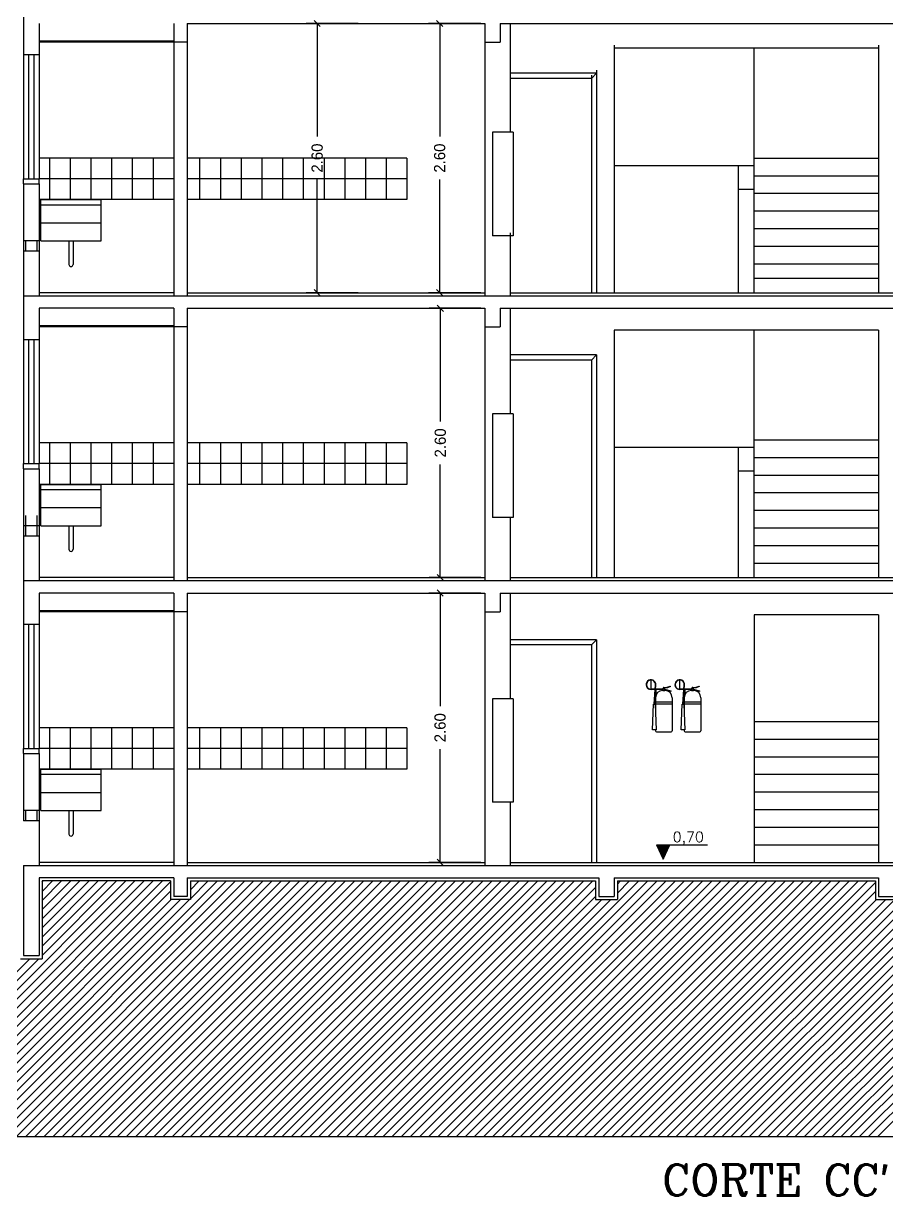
# Model space of a CAD drawing. Extents: x -9 to 119, y 33 to 95.
# Drawn here: x 3.57 to 11.9, y 33.25 to 44.57 of the extents above; entities that cross this region are included whole.
import ezdxf

# ---------------------------------------------------------------- set-up
doc = ezdxf.new("R2010")
doc.units = 0
doc.header["$LTSCALE"] = 8
doc.layers.get('0').update_dxf_attribs({"linetype": 'CONTINUOUS'})
doc.layers.get('DEFPOINTS').update_dxf_attribs({"linetype": 'CONTINUOUS'})
for name, color, linetype in [('CONCRETO', 5, 'CONTINUOUS'), ('COTA', 244, 'CONTINUOUS'), ('COTAS', 244, 'CONTINUOUS'), ('EQUIPAMENTOS', 1, 'CONTINUOUS'), ('ESQUADRIAS', 244, 'CONTINUOUS'), ('PAREDE', 7, 'CONTINUOUS'), ('PAREDES', 7, 'CONTINUOUS'), ('PISO', 30, 'CONTINUOUS'), ('TERRENOEMCORTE', 244, 'CONTINUOUS'), ('TEXTO', 1, 'CONTINUOUS'), ('VISTAL', 30, 'CONTINUOUS')]:
    doc.layers.add(name, color=color, linetype=linetype)
doc.styles.add('ROMANC', font='ROMANC.SHX')
doc.dimstyles.get("Standard").update_dxf_attribs({"dimtxt": 0.18, "dimasz": 0.18, "dimexe": 0.18, "dimexo": 0.0625, "dimgap": 0.09, "dimtad": 0, "dimtih": 1, "dimtoh": 1, "dimzin": 0, "dimtxsty": 'STANDARD', "dimcen": 0.09, "dimclrt": 30, "dimazin": 3, "dimtfac": 1, "dimtdec": 4, "dimtofl": 0, "dimtmove": 0, "dimatfit": 3, "dimtolj": 1, "dimtzin": 0})

# ---------------------------------------------------------------- blocks, each defined once
blk = doc.blocks.new('*X2')
at = {"color": 0}
for p, q in [((191.8346, 96.81), (191.8357, 96.8112)), ((191.8352, 96.8088), (191.8375, 96.8112)), ((191.8357, 96.8076), (191.8392, 96.8112)), ((191.8363, 96.8064), (191.841, 96.8112)), ((191.8369, 96.8052), (191.8428, 96.8112)), ((191.8374, 96.804), (191.8445, 96.8112)), ((191.838, 96.8028), (191.8463, 96.8112)), ((191.8386, 96.8016), (191.8481, 96.8112)), ((191.8391, 96.8004), (191.8498, 96.8112)), ((191.8397, 96.7992), (191.8516, 96.8112)), ((191.8403, 96.798), (191.8534, 96.8112)), ((191.8408, 96.7968), (191.8551, 96.8112)), ((191.8414, 96.7956), (191.8569, 96.8112)), ((191.842, 96.7944), (191.8587, 96.8112)), ((191.8425, 96.7932), (191.8605, 96.8112)), ((191.8431, 96.792), (191.8622, 96.8112)), ((191.8436, 96.7908), (191.864, 96.8112)), ((191.8442, 96.7896), (191.8658, 96.8112)), ((191.8448, 96.7884), (191.8675, 96.8112)), ((191.8453, 96.7872), (191.8693, 96.8112)), ((191.8459, 96.786), (191.8711, 96.8112)), ((191.8465, 96.7848), (191.8728, 96.8112)), ((191.847, 96.7836), (191.8746, 96.8112)), ((191.8476, 96.7824), (191.8764, 96.8112)), ((191.8482, 96.7812), (191.8781, 96.8112)), ((191.8487, 96.78), (191.8799, 96.8112)), ((191.8493, 96.7788), (191.8817, 96.8112)), ((191.8499, 96.7776), (191.8834, 96.8112)), ((191.8504, 96.7764), (191.8852, 96.8112)), ((191.851, 96.7752), (191.887, 96.8112)), ((191.8516, 96.774), (191.8887, 96.8112)), ((191.8521, 96.7728), (191.8905, 96.8112)), ((191.8527, 96.7716), (191.8923, 96.8112)), ((191.8533, 96.7704), (191.894, 96.8112)), ((191.8538, 96.7692), (191.8958, 96.8112)), ((191.8544, 96.768), (191.8976, 96.8112)), ((191.855, 96.7668), (191.8972, 96.809)), ((191.8555, 96.7656), (191.8957, 96.8057)), ((191.8561, 96.7644), (191.8942, 96.8025)), ((191.8567, 96.7632), (191.8927, 96.7992)), ((191.8572, 96.762), (191.8913, 96.796)), ((191.8578, 96.7608), (191.8898, 96.7928)), ((191.8584, 96.7596), (191.8883, 96.7895)), ((191.8589, 96.7584), (191.8868, 96.7863)), ((191.8595, 96.7572), (191.8853, 96.783)), ((191.8601, 96.756), (191.8839, 96.7798)), ((191.8606, 96.7548), (191.8824, 96.7765)), ((191.8612, 96.7536), (191.8809, 96.7733)), ((191.8618, 96.7524), (191.8794, 96.77)), ((191.8623, 96.7512), (191.8779, 96.7668)), ((191.8629, 96.75), (191.8765, 96.7635)), ((191.8635, 96.7488), (191.875, 96.7603)), ((191.864, 96.7476), (191.8735, 96.757)), ((191.8646, 96.7464), (191.872, 96.7538)), ((191.8652, 96.7452), (191.8705, 96.7505)), ((191.8657, 96.744), (191.8691, 96.7473)), ((191.8663, 96.7428), (191.8676, 96.744))]:
    blk.add_line(p, q, dxfattribs=at)
blk = doc.blocks.new('_OBLIQUE')
at = {"color": 0, "linetype": 'BYBLOCK'}
blk.add_line((-0.5, -0.5), (0.5, 0.5), dxfattribs=at)
blk = doc.blocks.new('*D135')
at = {"color": 0, "linetype": 'BYBLOCK', "ltscale": 0.2}
for p, q in [((7.985, 47.321), (7.476, 47.321)), ((7.584, 47.321), (7.584, 46.228)), ((7.584, 44.721), (7.584, 45.814)), ((7.985, 44.721), (7.476, 44.721)), ((68.619, 37.951), (68.397, 37.951)), ((68.505, 37.951), (68.505, 37.422)), ((68.505, 36.496), (68.505, 37.026)), ((68.619, 36.496), (68.397, 36.496))]:
    blk.add_line(p, q, dxfattribs=at)
at = {"layer": 'DEFPOINTS', "color": 0, "linetype": 'BYBLOCK', "ltscale": 0.2}
for p in [(8.023, 47.321), (7.584, 44.721), (8.023, 44.721), (68.656, 37.951), (68.505, 36.496), (68.656, 36.496)]:
    blk.add_point(p, dxfattribs=at)
at = {"color": 0, "linetype": 'BYBLOCK', "ltscale": 0.2, "xscale": 0.06, "yscale": 0.06, "zscale": 0.06}
for p, rotation in [((7.584, 47.321), 90), ((7.584, 44.721), 270), ((68.505, 37.951), 90), ((68.505, 36.496), 270)]:
    blk.add_blockref('_OBLIQUE', p, dxfattribs=dict(at, rotation=rotation))
at = {"color": 30, "linetype": 'BYBLOCK', "ltscale": 0.2, "char_height": 0.108, "attachment_point": 5, "rotation": 90}
for s, insert in [('\\A1;2.60', (7.584, 46.021)), ('\\A1;1.46', (68.505, 37.224))]:
    blk.add_mtext(s, dxfattribs=dict(at, insert=insert))
blk = doc.blocks.new('*D136')
at = {"color": 0, "linetype": 'BYBLOCK', "ltscale": 0.2}
for p, q in [((11.096, 52.301), (10.761, 52.301)), ((10.869, 52.301), (10.869, 51.819)), ((10.869, 50.941), (10.869, 51.423)), ((11.497, 50.941), (10.761, 50.941)), ((7.985, 44.571), (7.481, 44.571)), ((7.589, 44.571), (7.589, 43.478)), ((7.589, 41.971), (7.589, 43.064)), ((7.985, 41.971), (7.481, 41.971)), ((68.619, 38.151), (68.223, 38.151)), ((68.331, 38.151), (68.331, 37.522)), ((68.331, 36.496), (68.331, 37.126)), ((68.619, 36.496), (68.223, 36.496))]:
    blk.add_line(p, q, dxfattribs=at)
at = {"layer": 'DEFPOINTS', "color": 0, "linetype": 'BYBLOCK', "ltscale": 0.2}
for p in [(10.869, 52.301), (11.134, 52.301), (11.534, 50.941), (8.023, 44.571), (7.589, 41.971), (8.023, 41.971), (68.656, 38.151), (68.331, 36.496), (68.656, 36.496)]:
    blk.add_point(p, dxfattribs=at)
at = {"color": 0, "linetype": 'BYBLOCK', "ltscale": 0.2, "xscale": 0.06, "yscale": 0.06, "zscale": 0.06}
for p, rotation in [((10.869, 52.301), 90), ((10.869, 50.941), 270), ((7.589, 44.571), 90), ((7.589, 41.971), 270), ((68.331, 38.151), 90), ((68.331, 36.496), 270)]:
    blk.add_blockref('_OBLIQUE', p, dxfattribs=dict(at, rotation=rotation))
at = {"color": 30, "linetype": 'BYBLOCK', "ltscale": 0.2, "char_height": 0.108, "attachment_point": 5, "rotation": 90}
for s, insert in [('\\A1;1.36', (10.869, 51.621)), ('\\A1;2.60', (7.589, 43.271)), ('\\A1;1.66', (68.331, 37.324))]:
    blk.add_mtext(s, dxfattribs=dict(at, insert=insert))
blk = doc.blocks.new('*D137')
at = {"color": 0, "linetype": 'BYBLOCK', "ltscale": 0.2}
for p, q in [((9.915, 52.301), (9.579, 52.301)), ((9.687, 52.301), (9.687, 51.819)), ((9.687, 50.941), (9.687, 51.423)), ((10.315, 50.941), (9.579, 50.941)), ((7.985, 41.821), (7.487, 41.821)), ((7.595, 41.821), (7.595, 40.728)), ((7.595, 39.221), (7.595, 40.314)), ((7.985, 39.221), (7.487, 39.221))]:
    blk.add_line(p, q, dxfattribs=at)
at = {"layer": 'DEFPOINTS', "color": 0, "linetype": 'BYBLOCK', "ltscale": 0.2}
for p in [(9.687, 52.301), (9.952, 52.301), (10.352, 50.941), (8.023, 41.821), (7.595, 39.221), (8.023, 39.221)]:
    blk.add_point(p, dxfattribs=at)
at = {"color": 0, "linetype": 'BYBLOCK', "ltscale": 0.2, "xscale": 0.06, "yscale": 0.06, "zscale": 0.06}
for p, rotation in [((9.687, 52.301), 90), ((9.687, 50.941), 270), ((7.595, 41.821), 90), ((7.595, 39.221), 270)]:
    blk.add_blockref('_OBLIQUE', p, dxfattribs=dict(at, rotation=rotation))
at = {"color": 30, "linetype": 'BYBLOCK', "ltscale": 0.2, "char_height": 0.108, "attachment_point": 5, "rotation": 90}
for s, insert in [('\\A1;1.36', (9.687, 51.621)), ('\\A1;2.60', (7.595, 40.521))]:
    blk.add_mtext(s, dxfattribs=dict(at, insert=insert))
blk = doc.blocks.new('*D138')
at = {"color": 0, "linetype": 'BYBLOCK', "ltscale": 0.2}
for p, q in [((7.985, 39.071), (7.485, 39.071)), ((7.593, 39.071), (7.593, 37.978)), ((7.593, 36.471), (7.593, 37.564)), ((7.985, 36.471), (7.485, 36.471))]:
    blk.add_line(p, q, dxfattribs=at)
at = {"layer": 'DEFPOINTS', "color": 0, "linetype": 'BYBLOCK', "ltscale": 0.2}
for p in [(8.023, 39.071), (7.593, 36.471), (8.023, 36.471)]:
    blk.add_point(p, dxfattribs=at)
at = {"color": 0, "linetype": 'BYBLOCK', "ltscale": 0.2, "xscale": 0.06, "yscale": 0.06, "zscale": 0.06}
for p, rotation in [((7.593, 39.071), 90), ((7.593, 36.471), 270)]:
    blk.add_blockref('_OBLIQUE', p, dxfattribs=dict(at, rotation=rotation))
at = {"color": 30, "linetype": 'BYBLOCK', "ltscale": 0.2, "insert": (7.593, 37.771), "char_height": 0.108, "attachment_point": 5, "rotation": 90}
blk.add_mtext('\\A1;2.60', dxfattribs=at)
blk = doc.blocks.new('*D149')
at = {"color": 0, "linetype": 'BYBLOCK', "ltscale": 0.2}
for p, q in [((49.37, 37.011), (49.37, 37.192)), ((51.955, 37.008), (51.955, 37.192)), ((49.37, 37.084), (50.446, 37.084)), ((51.955, 37.084), (50.878, 37.084)), ((20.051, 35.791), (19.822, 35.791)), ((19.93, 35.791), (19.93, 35.791)), ((20.046, 35.741), (19.822, 35.741)), ((19.93, 35.741), (19.93, 35.621))]:
    blk.add_line(p, q, dxfattribs=at)
at = {"layer": 'DEFPOINTS', "color": 0, "linetype": 'BYBLOCK', "ltscale": 0.2}
for p in [(51.955, 37.084), (49.37, 36.974), (51.955, 36.97), (20.088, 35.791), (19.93, 35.741), (20.083, 35.741)]:
    blk.add_point(p, dxfattribs=at)
at = {"color": 0, "linetype": 'BYBLOCK', "ltscale": 0.2, "xscale": 0.06, "yscale": 0.06, "zscale": 0.06}
for p, rotation in [((49.37, 37.084), 180), ((19.93, 35.791), 270), ((19.93, 35.741), 90)]:
    blk.add_blockref('_OBLIQUE', p, dxfattribs=dict(at, rotation=rotation))
blk.add_blockref('_OBLIQUE', (51.955, 37.084), dxfattribs=at)
at = {"color": 30, "linetype": 'BYBLOCK', "ltscale": 0.2, "insert": (50.662, 37.084), "char_height": 0.108, "attachment_point": 5}
blk.add_mtext('\\A1;{2.55}', dxfattribs=at)
at = {"color": 30, "linetype": 'BYBLOCK', "ltscale": 0.2, "insert": (19.93, 35.423), "char_height": 0.108, "attachment_point": 5, "rotation": 90}
blk.add_mtext('\\A1;0.05', dxfattribs=at)
blk = doc.blocks.new('*X150')
at = {"color": 0, "ltscale": 0.2}
for p, q in [((2.093, 33.824), (4.56, 36.291)), ((2.181, 33.824), (4.648, 36.291)), ((2.269, 33.824), (4.737, 36.291)), ((2.358, 33.824), (4.825, 36.291)), ((2.446, 33.824), (4.913, 36.291)), ((2.535, 33.824), (4.993, 36.282)), ((2.977, 33.824), (5.444, 36.291)), ((3.065, 33.824), (5.532, 36.291)), ((3.153, 33.824), (5.62, 36.291)), ((3.242, 33.824), (5.709, 36.291)), ((3.33, 33.824), (5.797, 36.291)), ((3.419, 33.824), (5.886, 36.291)), ((3.507, 33.824), (5.974, 36.291)), ((3.595, 33.824), (6.062, 36.291)), ((3.684, 33.824), (6.151, 36.291)), ((3.753, 35.573), (4.471, 36.291)), ((3.753, 35.661), (4.383, 36.291)), ((3.753, 35.75), (4.295, 36.291)), ((3.753, 35.838), (4.206, 36.291)), ((3.753, 35.926), (4.118, 36.291)), ((3.753, 36.015), (4.029, 36.291)), ((3.753, 36.103), (3.941, 36.291)), ((3.753, 36.191), (3.853, 36.291)), ((3.753, 36.28), (3.764, 36.291)), ((3.772, 33.824), (6.239, 36.291)), ((3.86, 33.824), (6.328, 36.291)), ((3.949, 33.824), (6.416, 36.291)), ((4.037, 33.824), (6.504, 36.291)), ((4.126, 33.824), (6.593, 36.291)), ((4.214, 33.824), (6.681, 36.291)), ((4.302, 33.824), (6.769, 36.291)), ((4.391, 33.824), (6.858, 36.291)), ((4.479, 33.824), (6.946, 36.291)), ((4.568, 33.824), (7.035, 36.291)), ((4.656, 33.824), (7.123, 36.291)), ((4.744, 33.824), (7.211, 36.291)), ((4.833, 33.824), (7.3, 36.291)), ((4.921, 33.824), (7.388, 36.291)), ((5.01, 33.824), (7.477, 36.291)), ((5.098, 33.824), (7.565, 36.291)), ((5.183, 36.119), (5.355, 36.291)), ((5.183, 36.207), (5.267, 36.291)), ((5.186, 33.824), (7.653, 36.291)), ((5.275, 33.824), (7.742, 36.291)), ((5.363, 33.824), (7.83, 36.291)), ((5.451, 33.824), (7.919, 36.291)), ((5.54, 33.824), (8.007, 36.291)), ((5.628, 33.824), (8.095, 36.291)), ((5.717, 33.824), (8.184, 36.291)), ((5.805, 33.824), (8.272, 36.291)), ((5.893, 33.824), (8.36, 36.291)), ((5.982, 33.824), (8.449, 36.291)), ((6.07, 33.824), (8.537, 36.291)), ((6.159, 33.824), (8.626, 36.291)), ((6.247, 33.824), (8.714, 36.291)), ((6.335, 33.824), (8.802, 36.291)), ((6.424, 33.824), (8.891, 36.291)), ((6.512, 33.824), (8.979, 36.291)), ((6.601, 33.824), (9.068, 36.291)), ((6.689, 33.824), (9.093, 36.228)), ((7.042, 33.824), (9.51, 36.291)), ((7.131, 33.824), (9.598, 36.291)), ((7.219, 33.824), (9.686, 36.291)), ((7.308, 33.824), (9.775, 36.291)), ((7.396, 33.824), (9.863, 36.291)), ((7.484, 33.824), (9.951, 36.291)), ((7.573, 33.824), (10.04, 36.291)), ((7.661, 33.824), (10.128, 36.291)), ((7.75, 33.824), (10.217, 36.291)), ((7.838, 33.824), (10.305, 36.291)), ((7.926, 33.824), (10.393, 36.291)), ((8.015, 33.824), (10.482, 36.291)), ((8.103, 33.824), (10.57, 36.291)), ((8.192, 33.824), (10.659, 36.291)), ((8.28, 33.824), (10.747, 36.291)), ((8.368, 33.824), (10.835, 36.291)), ((8.457, 33.824), (10.924, 36.291)), ((8.545, 33.824), (11.012, 36.291)), ((8.633, 33.824), (11.101, 36.291)), ((8.722, 33.824), (11.189, 36.291)), ((8.81, 33.824), (11.277, 36.291)), ((8.899, 33.824), (11.366, 36.291)), ((8.987, 33.824), (11.454, 36.291)), ((9.075, 33.824), (11.542, 36.291)), ((9.164, 33.824), (11.631, 36.291)), ((9.252, 33.824), (11.719, 36.291)), ((9.303, 36.173), (9.421, 36.291)), ((9.303, 36.261), (9.333, 36.291)), ((9.341, 33.824), (11.793, 36.276)), ((9.783, 33.824), (12.25, 36.291)), ((9.871, 33.824), (12.338, 36.291)), ((9.959, 33.824), (12.426, 36.291)), ((10.048, 33.824), (12.515, 36.291)), ((10.136, 33.824), (12.603, 36.291)), ((10.224, 33.824), (12.692, 36.291)), ((10.313, 33.824), (12.78, 36.291)), ((10.401, 33.824), (12.868, 36.291)), ((10.49, 33.824), (12.957, 36.291)), ((10.578, 33.824), (13.045, 36.291)), ((10.666, 33.824), (13.133, 36.291)), ((10.755, 33.824), (13.222, 36.291)), ((10.843, 33.824), (13.31, 36.291)), ((10.932, 33.824), (13.399, 36.291)), ((11.02, 33.824), (13.487, 36.291)), ((11.108, 33.824), (13.575, 36.291)), ((11.197, 33.824), (13.664, 36.291)), ((11.285, 33.824), (13.752, 36.291)), ((11.373, 33.824), (13.841, 36.291)), ((11.462, 33.824), (13.929, 36.291)), ((11.55, 33.824), (14.017, 36.291)), ((11.639, 33.824), (14.106, 36.291)), ((11.727, 33.824), (14.194, 36.291)), ((11.815, 33.824), (14.282, 36.291)), ((2.623, 33.824), (4.993, 36.194)), ((2.711, 33.824), (4.998, 36.111)), ((2.8, 33.824), (5.087, 36.111)), ((2.888, 33.824), (5.175, 36.111)), ((6.777, 33.824), (9.093, 36.14)), ((6.866, 33.824), (9.153, 36.111)), ((6.954, 33.824), (9.241, 36.111)), ((9.429, 33.824), (11.793, 36.188)), ((9.517, 33.824), (11.804, 36.111)), ((9.606, 33.824), (11.893, 36.111)), ((9.694, 33.824), (11.981, 36.111)), ((1.916, 33.824), (3.633, 35.541)), ((2.004, 33.824), (3.721, 35.541))]:
    blk.add_line(p, q, dxfattribs=at)

msp = doc.modelspace()

# ---------------------------------------------------------------- linework, layer by layer
at = {"layer": 'CONCRETO', "color": 5, "ltscale": 0.2}
for p, q in [((3.573, 44.691), (3.573, 44.271)), ((3.723, 44.571), (3.723, 44.271)), ((5.023, 44.571), (5.023, 44.391)), ((5.153, 44.571), (8.023, 44.571)), ((5.153, 44.571), (5.153, 44.391)), ((8.023, 44.571), (8.023, 44.391)), ((8.173, 44.571), (12.923, 44.571)), ((8.173, 44.571), (8.173, 44.391)), ((5.153, 44.391), (5.023, 44.391)), ((8.023, 44.391), (8.173, 44.391)), ((3.573, 44.271), (3.723, 44.271)), ((3.573, 44.271), (3.723, 44.271)), ((3.573, 43.071), (3.723, 43.071)), ((3.573, 43.021), (3.573, 43.071)), ((3.573, 43.021), (3.723, 43.021)), ((3.723, 43.021), (3.723, 43.071)), ((3.573, 41.941), (17.523, 41.941)), ((3.573, 41.941), (3.573, 41.521)), ((5.023, 41.821), (3.723, 41.821)), ((3.723, 41.821), (3.723, 41.521)), ((5.023, 41.821), (5.023, 41.641)), ((5.153, 41.821), (8.023, 41.821)), ((5.153, 41.821), (5.153, 41.641)), ((8.023, 41.821), (8.023, 41.641)), ((8.173, 41.821), (12.923, 41.821)), ((8.173, 41.821), (8.173, 41.641)), ((5.153, 41.641), (5.023, 41.641)), ((8.023, 41.641), (8.173, 41.641)), ((3.573, 41.521), (3.723, 41.521)), ((3.573, 40.321), (3.723, 40.321)), ((3.573, 40.271), (3.573, 40.321)), ((3.723, 40.271), (3.723, 40.321)), ((3.573, 40.271), (3.723, 40.271)), ((3.573, 39.191), (17.523, 39.191)), ((3.573, 39.191), (3.573, 38.771)), ((5.023, 39.071), (3.723, 39.071)), ((3.723, 39.071), (3.723, 38.771)), ((5.023, 39.071), (5.023, 38.891)), ((5.153, 39.071), (8.023, 39.071)), ((5.153, 39.071), (5.153, 38.891)), ((8.023, 39.071), (8.023, 38.891)), ((8.173, 39.071), (12.923, 39.071)), ((8.173, 39.071), (8.173, 38.891)), ((5.153, 38.891), (5.023, 38.891)), ((8.023, 38.891), (8.173, 38.891)), ((3.573, 38.771), (3.723, 38.771)), ((3.573, 37.571), (3.723, 37.571)), ((3.573, 37.521), (3.573, 37.571)), ((3.573, 37.521), (3.723, 37.521)), ((3.723, 37.521), (3.723, 37.571)), ((3.573, 36.441), (3.573, 35.571)), ((3.573, 36.441), (17.523, 36.441)), ((3.723, 36.321), (3.723, 35.571)), ((5.023, 36.321), (3.723, 36.321)), ((5.023, 36.321), (5.023, 36.141)), ((5.153, 36.321), (9.123, 36.321)), ((5.153, 36.321), (5.153, 36.141)), ((9.123, 36.321), (9.123, 36.141)), ((9.273, 36.321), (11.823, 36.321)), ((9.273, 36.321), (9.273, 36.141)), ((11.823, 36.321), (11.823, 36.141)), ((5.153, 36.141), (5.023, 36.141)), ((9.123, 36.141), (9.273, 36.141)), ((11.823, 36.141), (11.973, 36.141)), ((3.573, 35.571), (3.723, 35.571))]:
    msp.add_line(p, q, dxfattribs=at)
at = {"layer": 'CONCRETO', "color": 244, "linetype": 'CONTINUOUS', "ltscale": 0.2}
for p, q in [((4.012, 42.471), (4.012, 42.244)), ((4.052, 42.471), (4.052, 42.244)), ((4.032, 42.224), (4.032, 42.224)), ((4.012, 39.721), (4.012, 39.494)), ((4.052, 39.721), (4.052, 39.494)), ((4.032, 39.474), (4.032, 39.474)), ((4.012, 36.971), (4.012, 36.744)), ((4.052, 36.971), (4.052, 36.744)), ((4.032, 36.724), (4.032, 36.724))]:
    msp.add_line(p, q, dxfattribs=at)
for centre, start, end in [((4.032, 42.244), 180, 270), ((4.032, 42.244), 270, 360), ((4.032, 39.494), 180, 270), ((4.032, 39.494), 270, 360), ((4.032, 36.744), 180, 270), ((4.032, 36.744), 270, 360)]:
    msp.add_arc(centre, 0.02, start, end, dxfattribs=at)
at = {"layer": 'COTAS', "color": 244, "ltscale": 0.2}
for p, q in [((9.68, 36.641), (10.174, 36.641)), ((9.68, 36.641), (9.745, 36.503)), ((9.745, 36.503), (9.808, 36.641))]:
    msp.add_line(p, q, dxfattribs=at)
at = {"layer": 'EQUIPAMENTOS', "linetype": 'CONTINUOUS', "ltscale": 0.3}
for p, q in [((9.671, 38.061), (9.671, 37.957)), ((9.741, 38.131), (9.762, 38.131)), ((9.832, 38.061), (9.832, 37.741)), ((9.948, 38.061), (9.948, 37.957)), ((10.018, 38.131), (10.039, 38.131)), ((10.109, 38.061), (10.109, 37.741)), ((9.642, 37.749), (9.651, 38)), ((9.651, 38), (9.669, 38)), ((9.669, 38), (9.678, 37.749)), ((9.919, 37.749), (9.928, 38)), ((9.928, 38), (9.946, 38)), ((9.946, 38), (9.955, 37.749)), ((9.678, 37.749), (9.642, 37.749)), ((9.671, 37.749), (9.671, 37.741)), ((9.681, 37.731), (9.822, 37.731)), ((9.955, 37.749), (9.919, 37.749)), ((9.948, 37.749), (9.948, 37.741)), ((9.958, 37.731), (10.099, 37.731))]:
    msp.add_line(p, q, dxfattribs=at)
for centre, radius, start, end in [((9.741, 38.061), 0.07, 90, 180), ((9.762, 38.061), 0.07, 360, 90), ((10.018, 38.061), 0.07, 90, 180), ((10.039, 38.061), 0.07, 360, 90), ((9.681, 37.741), 0.01, 180, 270), ((9.822, 37.741), 0.01, 270, 0), ((9.958, 37.741), 0.01, 180, 270), ((10.099, 37.741), 0.01, 270, 0)]:
    msp.add_arc(centre, radius, start, end, dxfattribs=at)
at = {"layer": 'ESQUADRIAS', "color": 1, "ltscale": 0.2}
for p, q in [((3.573, 44.271), (3.573, 43.071)), ((3.723, 44.271), (3.723, 43.071)), ((9.053, 44.041), (9.103, 44.091)), ((3.723, 43.671), (3.723, 43.071)), ((3.573, 41.521), (3.573, 40.321)), ((3.723, 41.521), (3.723, 40.321)), ((9.053, 41.321), (9.103, 41.371)), ((3.573, 38.771), (3.573, 37.571)), ((3.723, 38.771), (3.723, 37.571)), ((9.053, 38.571), (9.103, 38.621)), ((3.723, 38.051), (3.723, 37.571))]:
    msp.add_line(p, q, dxfattribs=at)
at = {"layer": 'ESQUADRIAS', "color": 5, "ltscale": 0.2}
for p, q in [((3.623, 44.271), (3.623, 43.071)), ((3.673, 44.271), (3.673, 43.071)), ((3.623, 41.521), (3.623, 40.321)), ((3.673, 41.521), (3.673, 40.321)), ((3.623, 38.771), (3.623, 37.571)), ((3.673, 38.771), (3.673, 37.571))]:
    msp.add_line(p, q, dxfattribs=at)
at = {"layer": 'ESQUADRIAS', "color": 30, "ltscale": 0.2}
for p, q in [((9.103, 44.091), (8.268, 44.091)), ((9.053, 44.041), (8.268, 44.041)), ((9.053, 44.071), (9.053, 41.971)), ((9.103, 44.121), (9.103, 41.971)), ((3.573, 42.471), (3.573, 42.371)), ((3.593, 42.471), (3.593, 42.371)), ((3.703, 42.471), (3.703, 42.371)), ((3.723, 42.471), (3.723, 42.371)), ((9.103, 41.371), (8.268, 41.371)), ((9.053, 41.321), (8.268, 41.321)), ((9.053, 41.321), (9.053, 39.221)), ((9.103, 41.371), (9.103, 39.221)), ((3.573, 39.821), (3.573, 39.621)), ((3.593, 39.821), (3.593, 39.621)), ((3.703, 39.821), (3.703, 39.621)), ((3.723, 39.821), (3.723, 39.621)), ((9.103, 38.621), (8.268, 38.621)), ((9.103, 38.621), (9.103, 36.471)), ((9.053, 38.571), (8.268, 38.571)), ((9.053, 38.571), (9.053, 36.471)), ((3.573, 36.971), (3.573, 36.871)), ((3.593, 36.971), (3.593, 36.871)), ((3.703, 36.971), (3.703, 36.871)), ((3.723, 36.971), (3.723, 36.871))]:
    msp.add_line(p, q, dxfattribs=at)
at = {"layer": 'PAREDE', "color": 30, "ltscale": 0.2}
for p, q in [((11.823, 44.331), (9.273, 44.331)), ((11.823, 41.611), (9.273, 41.611)), ((10.623, 38.861), (10.623, 36.471)), ((11.823, 38.861), (10.623, 38.861)), ((11.823, 38.861), (11.823, 36.471))]:
    msp.add_line(p, q, dxfattribs=at)
at = {"layer": 'PAREDE', "color": 30, "linetype": 'CONTINUOUS', "ltscale": 0.2}
for p, q in [((10.623, 42.971), (10.623, 44.331)), ((10.473, 42.971), (10.473, 43.201)), ((10.623, 40.251), (10.623, 41.611)), ((10.473, 40.251), (10.473, 40.481))]:
    msp.add_line(p, q, dxfattribs=at)
at = {"layer": 'PAREDE', "color": 3, "ltscale": 0.2}
for p, q in [((3.573, 43.021), (3.573, 42.471)), ((3.723, 42.471), (3.573, 42.471)), ((3.723, 42.371), (3.573, 42.371)), ((3.573, 42.371), (3.573, 41.941)), ((3.573, 40.151), (3.573, 39.191)), ((3.723, 39.721), (3.573, 39.721)), ((3.723, 39.621), (3.573, 39.621)), ((3.723, 36.971), (3.573, 36.971)), ((3.723, 36.871), (3.573, 36.871))]:
    msp.add_line(p, q, dxfattribs=at)
at = {"layer": 'PAREDE', "color": 244, "linetype": 'CONTINUOUS', "ltscale": 0.2}
for p, q in [((10.473, 41.971), (10.473, 43.001)), ((10.623, 41.971), (10.623, 43.001)), ((3.741, 42.471), (3.741, 42.871)), ((4.323, 42.471), (4.323, 42.871)), ((10.473, 39.221), (10.473, 40.251)), ((10.623, 39.221), (10.623, 40.251)), ((3.741, 39.721), (3.741, 40.121)), ((4.323, 39.721), (4.323, 40.121)), ((3.741, 36.971), (3.741, 37.371)), ((4.323, 36.971), (4.323, 37.371))]:
    msp.add_line(p, q, dxfattribs=at)
at = {"layer": 'PAREDES', "color": 3, "ltscale": 0.2}
for p, q in [((8.268, 44.571), (8.268, 43.521)), ((5.023, 44.391), (5.023, 41.941)), ((5.153, 44.391), (5.153, 41.941)), ((8.023, 44.391), (8.023, 41.941)), ((8.023, 44.361), (8.023, 41.941)), ((3.723, 43.021), (3.723, 42.471)), ((8.268, 42.551), (8.268, 41.941)), ((3.723, 42.371), (3.723, 41.941)), ((8.268, 41.821), (8.268, 40.801)), ((5.023, 41.641), (5.023, 39.191)), ((5.153, 41.641), (5.153, 39.191)), ((8.023, 41.641), (8.023, 39.191)), ((8.023, 41.611), (8.023, 39.191)), ((3.573, 40.271), (3.573, 39.191)), ((3.723, 40.271), (3.723, 39.191)), ((8.268, 39.801), (8.268, 39.191)), ((8.268, 39.071), (8.268, 38.051)), ((5.023, 38.891), (5.023, 36.441)), ((5.153, 38.891), (5.153, 36.441)), ((8.023, 38.891), (8.023, 36.441)), ((8.023, 38.861), (8.023, 36.441)), ((3.573, 37.521), (3.573, 36.971)), ((3.723, 37.521), (3.723, 36.971)), ((8.268, 37.051), (8.268, 36.441)), ((3.723, 36.871), (3.723, 36.441))]:
    msp.add_line(p, q, dxfattribs=at)
at = {"layer": 'PAREDES', "color": 30, "ltscale": 0.2}
for p, q in [((9.273, 44.361), (9.273, 41.971)), ((11.823, 44.361), (11.823, 41.971)), ((8.098, 43.521), (8.098, 42.521)), ((8.298, 43.521), (8.298, 42.521)), ((9.273, 41.611), (9.273, 39.221)), ((11.823, 41.611), (11.823, 39.221)), ((8.098, 40.801), (8.098, 39.801)), ((8.298, 40.801), (8.298, 39.801)), ((8.098, 38.051), (8.098, 37.051)), ((8.298, 38.051), (8.298, 37.051))]:
    msp.add_line(p, q, dxfattribs=at)
at = {"layer": 'PISO', "color": 30, "linetype": 'CONTINUOUS', "ltscale": 0.2}
for p, q in [((5.023, 44.401), (3.723, 44.401)), ((5.023, 44.391), (3.723, 44.391)), ((10.623, 43.271), (11.823, 43.271)), ((9.273, 43.201), (10.623, 43.201)), ((10.623, 43.101), (11.823, 43.101)), ((10.473, 42.971), (10.623, 42.971)), ((10.623, 42.931), (11.823, 42.931)), ((3.723, 42.871), (3.741, 42.871)), ((10.623, 42.761), (11.823, 42.761)), ((10.623, 42.591), (11.823, 42.591)), ((10.623, 42.421), (11.823, 42.421)), ((10.623, 42.251), (11.823, 42.251)), ((10.623, 42.111), (11.823, 42.111)), ((5.023, 41.651), (3.723, 41.651)), ((5.023, 41.641), (3.723, 41.641)), ((10.623, 40.551), (11.823, 40.551)), ((9.273, 40.481), (10.623, 40.481)), ((10.623, 40.381), (11.823, 40.381)), ((10.473, 40.251), (10.623, 40.251)), ((10.623, 40.211), (11.823, 40.211)), ((3.723, 40.121), (3.741, 40.121)), ((10.623, 40.041), (11.823, 40.041)), ((10.623, 39.871), (11.823, 39.871)), ((10.623, 39.701), (11.823, 39.701)), ((10.623, 39.531), (11.823, 39.531)), ((10.623, 39.361), (11.823, 39.361)), ((5.023, 38.901), (3.723, 38.901)), ((5.023, 38.891), (3.723, 38.891)), ((10.623, 37.831), (11.823, 37.831)), ((10.623, 37.661), (11.823, 37.661)), ((10.623, 37.491), (11.823, 37.491)), ((3.723, 37.371), (3.741, 37.371)), ((10.623, 37.321), (11.823, 37.321)), ((10.623, 37.151), (11.823, 37.151)), ((10.623, 36.981), (11.823, 36.981)), ((10.623, 36.811), (11.823, 36.811)), ((10.623, 36.641), (11.823, 36.641))]:
    msp.add_line(p, q, dxfattribs=at)
at = {"layer": 'PISO', "color": 30, "ltscale": 0.2}
for p, q in [((8.298, 43.521), (8.098, 43.521)), ((5.023, 43.271), (3.723, 43.271)), ((3.823, 43.271), (3.823, 42.871)), ((4.023, 43.271), (4.023, 42.871)), ((4.223, 43.271), (4.223, 42.871)), ((4.423, 43.271), (4.423, 42.871)), ((4.623, 43.271), (4.623, 42.871)), ((4.823, 43.271), (4.823, 42.871)), ((7.273, 43.271), (5.153, 43.271)), ((5.273, 43.271), (5.273, 42.871)), ((5.473, 43.271), (5.473, 42.871)), ((5.673, 43.271), (5.673, 42.871)), ((5.873, 43.271), (5.873, 42.871)), ((6.073, 43.271), (6.073, 42.871)), ((6.273, 43.271), (6.273, 42.871)), ((6.473, 43.271), (6.473, 42.871)), ((6.673, 43.271), (6.673, 42.871)), ((6.873, 43.271), (6.873, 42.871)), ((7.073, 43.271), (7.073, 42.871)), ((7.273, 43.271), (7.273, 42.871)), ((5.023, 43.071), (3.723, 43.071)), ((7.273, 43.071), (5.153, 43.071)), ((5.023, 42.871), (3.723, 42.871)), ((7.273, 42.871), (5.153, 42.871)), ((8.298, 42.521), (8.098, 42.521)), ((5.023, 41.971), (3.723, 41.971)), ((5.153, 41.971), (8.023, 41.971)), ((8.268, 41.971), (12.828, 41.971)), ((8.298, 40.801), (8.098, 40.801)), ((5.023, 40.521), (3.723, 40.521)), ((3.823, 40.521), (3.823, 40.121)), ((4.023, 40.521), (4.023, 40.121)), ((4.223, 40.521), (4.223, 40.121)), ((4.423, 40.521), (4.423, 40.121)), ((4.623, 40.521), (4.623, 40.121)), ((4.823, 40.521), (4.823, 40.121)), ((7.273, 40.521), (5.153, 40.521)), ((5.273, 40.521), (5.273, 40.121)), ((5.473, 40.521), (5.473, 40.121)), ((5.673, 40.521), (5.673, 40.121)), ((5.873, 40.521), (5.873, 40.121)), ((6.073, 40.521), (6.073, 40.121)), ((6.273, 40.521), (6.273, 40.121)), ((6.473, 40.521), (6.473, 40.121)), ((6.673, 40.521), (6.673, 40.121)), ((6.873, 40.521), (6.873, 40.121)), ((7.073, 40.521), (7.073, 40.121)), ((7.273, 40.521), (7.273, 40.121)), ((5.023, 40.321), (3.723, 40.321)), ((7.273, 40.321), (5.153, 40.321)), ((5.023, 40.121), (3.723, 40.121)), ((7.273, 40.121), (5.153, 40.121)), ((8.298, 39.801), (8.098, 39.801)), ((5.023, 39.221), (3.723, 39.221)), ((5.153, 39.221), (8.023, 39.221)), ((8.268, 39.221), (12.828, 39.221)), ((8.298, 38.051), (8.098, 38.051)), ((5.023, 37.771), (3.723, 37.771)), ((3.823, 37.771), (3.823, 37.371)), ((4.023, 37.771), (4.023, 37.371)), ((4.223, 37.771), (4.223, 37.371)), ((4.423, 37.771), (4.423, 37.371)), ((4.623, 37.771), (4.623, 37.371)), ((4.823, 37.771), (4.823, 37.371)), ((7.273, 37.771), (5.153, 37.771)), ((5.273, 37.771), (5.273, 37.371)), ((5.473, 37.771), (5.473, 37.371)), ((5.673, 37.771), (5.673, 37.371)), ((5.873, 37.771), (5.873, 37.371)), ((6.073, 37.771), (6.073, 37.371)), ((6.273, 37.771), (6.273, 37.371)), ((6.473, 37.771), (6.473, 37.371)), ((6.673, 37.771), (6.673, 37.371)), ((6.873, 37.771), (6.873, 37.371)), ((7.073, 37.771), (7.073, 37.371)), ((7.273, 37.771), (7.273, 37.371)), ((5.023, 37.571), (3.723, 37.571)), ((7.273, 37.571), (5.153, 37.571)), ((5.023, 37.371), (3.723, 37.371)), ((7.273, 37.371), (5.153, 37.371)), ((8.298, 37.051), (8.098, 37.051)), ((5.023, 36.471), (3.723, 36.471)), ((5.153, 36.471), (8.023, 36.471)), ((8.268, 36.471), (12.828, 36.471))]:
    msp.add_line(p, q, dxfattribs=at)
at = {"layer": 'PISO', "color": 244, "linetype": 'CONTINUOUS', "ltscale": 0.2}
for p, q in [((3.741, 42.871), (4.323, 42.871)), ((3.741, 42.821), (4.323, 42.821)), ((3.773, 42.871), (4.173, 42.871)), ((3.741, 42.647), (4.323, 42.647)), ((3.741, 42.471), (4.323, 42.471)), ((3.741, 40.121), (4.323, 40.121)), ((3.741, 40.071), (4.323, 40.071)), ((3.773, 40.121), (4.173, 40.121)), ((3.741, 39.897), (4.323, 39.897)), ((3.741, 39.721), (4.323, 39.721)), ((3.741, 37.371), (4.323, 37.371)), ((3.773, 37.371), (4.173, 37.371)), ((3.741, 37.321), (4.323, 37.321)), ((3.741, 37.147), (4.323, 37.147)), ((3.741, 36.971), (4.323, 36.971))]:
    msp.add_line(p, q, dxfattribs=at)
at = {"layer": 'TERRENOEMCORTE', "color": 244, "ltscale": 0.2}
for p, q in [((3.753, 36.291), (3.753, 35.541)), ((4.993, 36.291), (3.753, 36.291)), ((4.993, 36.291), (4.993, 36.111)), ((5.183, 36.291), (9.093, 36.291)), ((5.183, 36.291), (5.183, 36.111)), ((9.093, 36.291), (9.093, 36.111)), ((9.303, 36.291), (11.793, 36.291)), ((9.303, 36.291), (9.303, 36.111)), ((11.793, 36.291), (11.793, 36.111)), ((5.183, 36.111), (4.993, 36.111)), ((9.093, 36.111), (9.303, 36.111)), ((11.793, 36.111), (12.003, 36.111)), ((3.543, 35.541), (3.753, 35.541)), ((-0.077, 33.824), (23.557, 33.824))]:
    msp.add_line(p, q, dxfattribs=at)
at = {"layer": 'VISTAL', "linetype": 'CONTINUOUS', "ltscale": 0.3}
for p, q in [((9.629, 38.143), (9.629, 38.231)), ((9.668, 38.143), (9.629, 38.143)), ((9.668, 38.14), (9.629, 38.14)), ((9.657, 37.998), (9.671, 38.186)), ((9.66, 37.998), (9.674, 38.184)), ((9.732, 38.143), (9.671, 38.143)), ((9.732, 38.14), (9.671, 38.14)), ((9.679, 38.094), (9.679, 38.14)), ((9.748, 38.158), (9.745, 38.154)), ((9.753, 38.158), (9.748, 38.158)), ((9.753, 38.158), (9.784, 38.162)), ((9.786, 38.157), (9.757, 38.153)), ((9.759, 38.144), (9.82, 38.128)), ((9.759, 38.14), (9.817, 38.125)), ((9.784, 38.162), (9.814, 38.172)), ((9.816, 38.169), (9.786, 38.157)), ((9.814, 38.172), (9.816, 38.169)), ((9.906, 38.143), (9.906, 38.231)), ((9.945, 38.143), (9.906, 38.143)), ((9.945, 38.14), (9.906, 38.14)), ((9.934, 37.998), (9.948, 38.186)), ((9.937, 37.998), (9.951, 38.184)), ((10.01, 38.143), (9.948, 38.143)), ((10.01, 38.14), (9.948, 38.14)), ((9.956, 38.094), (9.956, 38.14)), ((10.025, 38.158), (10.022, 38.154)), ((10.03, 38.158), (10.025, 38.158)), ((10.03, 38.158), (10.062, 38.162)), ((10.064, 38.157), (10.034, 38.153)), ((10.036, 38.144), (10.097, 38.128)), ((10.036, 38.14), (10.094, 38.125)), ((10.062, 38.162), (10.091, 38.172)), ((10.093, 38.169), (10.064, 38.157)), ((10.091, 38.172), (10.093, 38.169)), ((9.819, 38.12), (9.817, 38.125)), ((9.82, 38.128), (9.819, 38.12)), ((10.096, 38.12), (10.094, 38.125)), ((10.097, 38.128), (10.096, 38.12)), ((9.671, 38.021), (9.832, 38.021)), ((9.671, 38.002), (9.832, 38.002)), ((9.948, 38.021), (10.109, 38.021)), ((9.948, 38.002), (10.109, 38.002))]:
    msp.add_line(p, q, dxfattribs=at)
for points in [[(9.745, 38.14), (9.745, 38.143), (9.733, 38.143), (9.733, 38.14)], [(9.745, 38.132), (9.745, 38.153), (9.759, 38.153), (9.759, 38.132)], [(10.022, 38.14), (10.022, 38.143), (10.01, 38.143), (10.01, 38.14)], [(10.022, 38.132), (10.022, 38.153), (10.036, 38.153), (10.036, 38.132)]]:
    msp.add_lwpolyline(points, close=True, dxfattribs=at)
for centre, radius, start, end in [((9.627, 38.187), 0.0468, 354.5731, 271.597), ((9.627, 38.187), 0.0438, 351.9789, 271.7064), ((9.905, 38.187), 0.0468, 354.5731, 271.597), ((9.905, 38.187), 0.0438, 351.9789, 271.7064)]:
    msp.add_arc(centre, radius, start, end, dxfattribs=at)

# ---------------------------------------------------------------- block references
at = {"layer": 'COTAS', "color": 244, "ltscale": 0.2, "xscale": 2, "yscale": 2, "zscale": 2}
msp.add_blockref('*X2', (-373.988, -156.981), dxfattribs=at)
at = {"layer": 'TERRENOEMCORTE', "color": 30, "ltscale": 0.2}
msp.add_blockref('*X150', (0, 0), dxfattribs=at)
msp.add_blockref('*X150', (0, 0), dxfattribs=at)

# ---------------------------------------------------------------- texts
at = {"layer": 'COTAS', "color": 244, "ltscale": 0.2, "style": 'ROMANC'}
msp.add_text('0,70', height=0.1, dxfattribs=at).set_placement((9.837, 36.667))
at = {"layer": 'TEXTO', "color": 5, "ltscale": 0.3, "style": 'ROMANC'}
msp.add_text("CORTE CC'", height=0.3, dxfattribs=at).set_placement((9.737, 33.254))

# ---------------------------------------------------------------- dimensions: what is measured, and where the dimension line sits
at = {"layer": 'COTA', "color": 30, "ltscale": 0.2}
dim = msp.add_linear_dim(base=(9.687, 52.301), p1=(10.352, 50.941), p2=(9.952, 52.301), angle=90, dimstyle='STANDARD', override={"dimscale": 0.6, "dimasz": 0.1, "dimtih": 0, "dimtoh": 0, "dimblk1": 'OBLIQUE', "dimblk2": 'OBLIQUE', "dimsah": 1}, dxfattribs=at)
dim.commit()
dim.dimension.update_dxf_attribs({"geometry": '*D136', "text_midpoint": (9.687, 51.621), "insert": (-1.182, 0)})
at = {"layer": 'COTA', "color": 244, "ltscale": 0.2}
for base, p1, p2, picture, middle in [((7.589, 41.971), (8.023, 44.571), (8.023, 41.971), '*D136', (7.589, 43.271)), ((68.3309, 36.4958), (68.6563, 38.1514), (68.6563, 36.4958), '*D136', (68.3309, 37.3236)), ((7.595, 39.221), (8.023, 41.821), (8.023, 39.221), '*D137', (7.595, 40.521)), ((7.584, 44.721), (8.023, 47.321), (8.023, 44.721), '*D135', (7.584, 46.021)), ((68.5053, 36.4958), (68.6563, 37.9514), (68.6563, 36.4958), '*D135', (68.5053, 37.2236)), ((7.593, 36.471), (8.023, 39.071), (8.023, 36.471), '*D138', (7.593, 37.771))]:
    dim = msp.add_linear_dim(base=base, p1=p1, p2=p2, angle=90, dimstyle='STANDARD', override={"dimscale": 0.6, "dimasz": 0.1, "dimtih": 0, "dimtoh": 0, "dimblk1": 'OBLIQUE', "dimblk2": 'OBLIQUE', "dimsah": 1}, dxfattribs=at)
    dim.commit()
    dim.dimension.update_dxf_attribs({"geometry": picture, "text_midpoint": middle})
dim = msp.add_linear_dim(base=(22.818, 36.829), p1=(20.233, 36.719), p2=(22.818, 36.716), text='{2.55}', dimstyle='STANDARD', override={"dimscale": 0.6, "dimasz": 0.1, "dimtih": 0, "dimtoh": 0, "dimblk1": 'OBLIQUE', "dimblk2": 'OBLIQUE', "dimsah": 1}, dxfattribs=at)
dim.commit()
dim.dimension.update_dxf_attribs({"geometry": '*D149', "text_midpoint": (21.525, 36.829), "insert": (-29.137, -0.254)})

doc.saveas('drawing.dxf')
